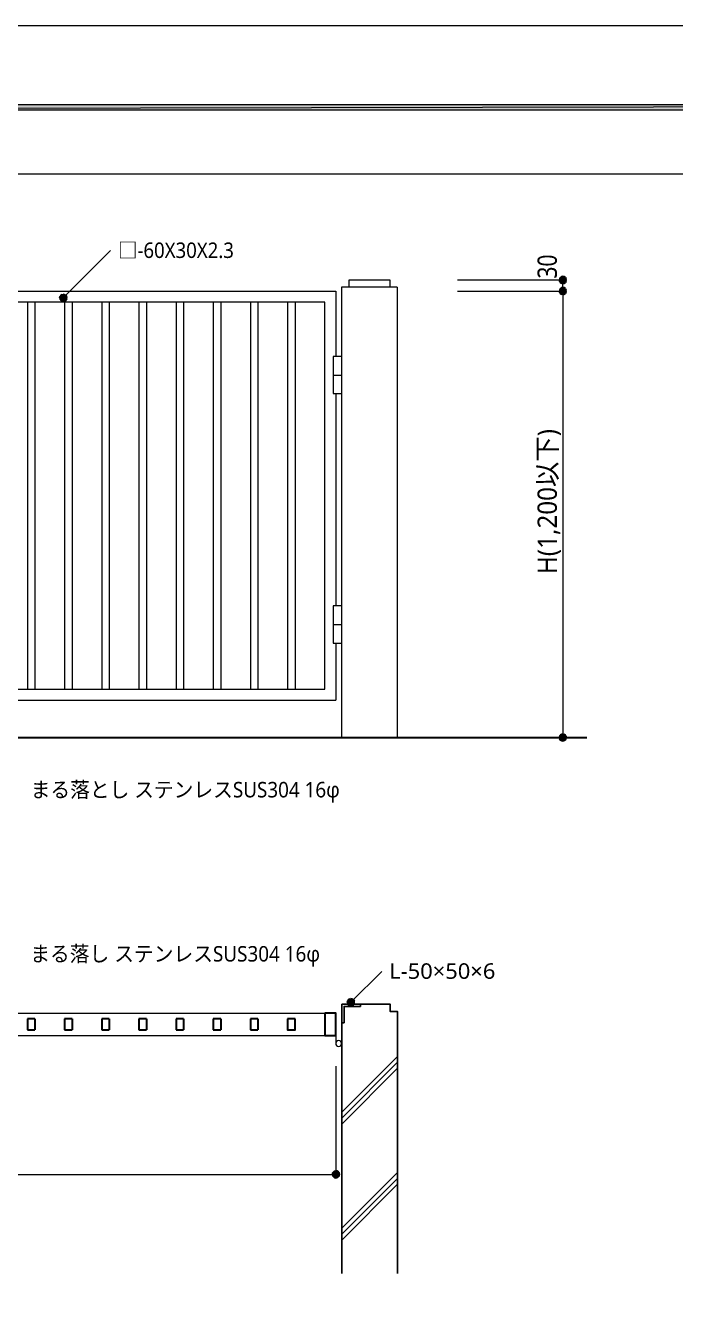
# Model space of a CAD drawing. Header units: millimetres. Extents: x 0 to 420, y 0 to 297.
# Drawn here: x 125.7 to 213.2, y 126.3 to 297 of the extents above; entities that cross this region are included whole.
import ezdxf
from ezdxf.enums import TextEntityAlignment as Align

# ---------------------------------------------------------------- set-up
doc = ezdxf.new("R2010")
doc.units = ezdxf.units.MM
doc.styles.add('kst32b', font='NotoSansJP-Variable.ttf')

msp = doc.modelspace()

# ---------------------------------------------------------------- hatches: boundary and pattern name
h = msp.add_hatch(color=7)
h.paths.add_polyline_path([(394.17, 285.62), (394.17, 286.32), (26.18, 285.62), (394.17, 285.62)])
h.paths.add_polyline_path([(394.17, 286.32), (26.18, 285.62), (26.18, 286.32), (394.17, 286.32)])
h = msp.add_hatch(color=7)
h.paths.add_polyline_path([(197.55, 262.95), (197.51, 262.76), (198.01, 262.76), (197.55, 262.95)])
h.paths.add_polyline_path([(197.51, 262.76), (198.01, 262.76), (197.55, 262.57), (197.51, 262.76)])
h.paths.add_polyline_path([(198.01, 262.76), (197.55, 262.57), (197.65, 262.4), (198.01, 262.76)])
h = msp.add_hatch(color=7)
h.paths.add_polyline_path([(198.01, 263.25), (197.82, 263.23), (198.01, 262.76), (198.01, 263.25)])
h.paths.add_polyline_path([(197.82, 263.23), (198.01, 262.76), (197.65, 263.1), (197.82, 263.23)])
h.paths.add_polyline_path([(198.01, 262.76), (197.65, 263.1), (197.55, 262.95), (198.01, 262.76)])
for points in [[(198.2, 263.23), (198.01, 263.25), (198.01, 262.76), (198.2, 263.23)], [(198.2, 261.73), (198.01, 261.77), (198.01, 261.26), (198.2, 261.73)], [(130.34, 260.16), (130.47, 259.99), (130.81, 260.35), (130.34, 260.16)], [(197.82, 200.81), (198.01, 200.77), (198.01, 201.25), (197.82, 200.81)], [(169.04, 165.48), (169.16, 165.31), (169.5, 165.67), (169.04, 165.48)], [(167.96, 142.35), (168, 142.54), (167.49, 142.54), (167.96, 142.35)]]:
    msp.add_hatch(color=7).paths.add_polyline_path(points)
h = msp.add_hatch(color=7)
h.paths.add_polyline_path([(198.5, 262.76), (198.48, 262.95), (198.01, 262.76), (198.5, 262.76)])
h.paths.add_polyline_path([(198.48, 262.95), (198.01, 262.76), (198.37, 263.1), (198.48, 262.95)])
h.paths.add_polyline_path([(198.01, 262.76), (198.37, 263.1), (198.2, 263.23), (198.01, 262.76)])
h = msp.add_hatch(color=7)
h.paths.add_polyline_path([(197.55, 261.45), (197.51, 261.26), (198.01, 261.26), (197.55, 261.45)])
h.paths.add_polyline_path([(197.51, 261.26), (198.01, 261.26), (197.55, 261.07), (197.51, 261.26)])
h.paths.add_polyline_path([(198.01, 261.26), (197.55, 261.07), (197.65, 260.9), (198.01, 261.26)])
h = msp.add_hatch(color=7)
h.paths.add_polyline_path([(198.01, 261.77), (197.82, 261.73), (198.01, 261.26), (198.01, 261.77)])
h.paths.add_polyline_path([(197.82, 261.73), (198.01, 261.26), (197.65, 261.62), (197.82, 261.73)])
h.paths.add_polyline_path([(198.01, 261.26), (197.65, 261.62), (197.55, 261.45), (198.01, 261.26)])
h = msp.add_hatch(color=7)
h.paths.add_polyline_path([(197.65, 262.4), (197.82, 262.3), (198.01, 262.76), (197.65, 262.4)])
h.paths.add_polyline_path([(197.82, 262.3), (198.01, 262.76), (198.01, 262.25), (197.82, 262.3)])
h.paths.add_polyline_path([(198.01, 262.76), (198.01, 262.25), (198.2, 262.3), (198.01, 262.76)])
h = msp.add_hatch(color=7)
h.paths.add_polyline_path([(197.65, 260.9), (197.82, 260.79), (198.01, 261.26), (197.65, 260.9)])
h.paths.add_polyline_path([(197.82, 260.79), (198.01, 261.26), (198.01, 260.75), (197.82, 260.79)])
h.paths.add_polyline_path([(198.01, 261.26), (198.01, 260.75), (198.2, 260.79), (198.01, 261.26)])
h = msp.add_hatch(color=7)
h.paths.add_polyline_path([(198.2, 262.3), (198.37, 262.4), (198.01, 262.76), (198.2, 262.3)])
h.paths.add_polyline_path([(198.37, 262.4), (198.01, 262.76), (198.48, 262.57), (198.37, 262.4)])
h.paths.add_polyline_path([(198.01, 262.76), (198.48, 262.57), (198.5, 262.76), (198.01, 262.76)])
h = msp.add_hatch(color=7)
h.paths.add_polyline_path([(198.5, 261.26), (198.48, 261.45), (198.01, 261.26), (198.5, 261.26)])
h.paths.add_polyline_path([(198.48, 261.45), (198.01, 261.26), (198.37, 261.62), (198.48, 261.45)])
h.paths.add_polyline_path([(198.01, 261.26), (198.37, 261.62), (198.2, 261.73), (198.01, 261.26)])
h = msp.add_hatch(color=7)
h.paths.add_polyline_path([(198.2, 260.79), (198.37, 260.9), (198.01, 261.26), (198.2, 260.79)])
h.paths.add_polyline_path([(198.37, 260.9), (198.01, 261.26), (198.48, 261.07), (198.37, 260.9)])
h.paths.add_polyline_path([(198.01, 261.26), (198.48, 261.07), (198.5, 261.26), (198.01, 261.26)])
h = msp.add_hatch(color=7)
h.paths.add_polyline_path([(130.47, 260.69), (130.34, 260.54), (130.81, 260.35), (130.47, 260.69)])
h.paths.add_polyline_path([(130.34, 260.54), (130.81, 260.35), (130.32, 260.35), (130.34, 260.54)])
h.paths.add_polyline_path([(130.81, 260.35), (130.32, 260.35), (130.34, 260.16), (130.81, 260.35)])
h = msp.add_hatch(color=7)
h.paths.add_polyline_path([(131, 260.79), (130.81, 260.84), (130.81, 260.35), (131, 260.79)])
h.paths.add_polyline_path([(130.81, 260.84), (130.81, 260.35), (130.62, 260.79), (130.81, 260.84)])
h.paths.add_polyline_path([(130.81, 260.35), (130.62, 260.79), (130.47, 260.69), (130.81, 260.35)])
h = msp.add_hatch(color=7)
h.paths.add_polyline_path([(130.47, 259.99), (130.62, 259.88), (130.81, 260.35), (130.47, 259.99)])
h.paths.add_polyline_path([(130.62, 259.88), (130.81, 260.35), (130.81, 259.84), (130.62, 259.88)])
h.paths.add_polyline_path([(130.81, 260.35), (130.81, 259.84), (131, 259.88), (130.81, 260.35)])
h = msp.add_hatch(color=7)
h.paths.add_polyline_path([(131.32, 260.35), (131.28, 260.54), (130.81, 260.35), (131.32, 260.35)])
h.paths.add_polyline_path([(131.28, 260.54), (130.81, 260.35), (131.17, 260.69), (131.28, 260.54)])
h.paths.add_polyline_path([(130.81, 260.35), (131.17, 260.69), (131, 260.79), (130.81, 260.35)])
h = msp.add_hatch(color=7)
h.paths.add_polyline_path([(131, 259.88), (131.17, 259.99), (130.81, 260.35), (131, 259.88)])
h.paths.add_polyline_path([(131.17, 259.99), (130.81, 260.35), (131.28, 260.16), (131.17, 259.99)])
h.paths.add_polyline_path([(130.81, 260.35), (131.28, 260.16), (131.32, 260.35), (130.81, 260.35)])
h = msp.add_hatch(color=7)
h.paths.add_polyline_path([(197.82, 201.72), (197.65, 201.61), (198.01, 201.25), (197.82, 201.72)])
h.paths.add_polyline_path([(197.65, 201.61), (198.01, 201.25), (197.55, 201.44), (197.65, 201.61)])
h.paths.add_polyline_path([(198.01, 201.25), (197.55, 201.44), (197.51, 201.25), (198.01, 201.25)])
h = msp.add_hatch(color=7)
h.paths.add_polyline_path([(198.37, 201.61), (198.2, 201.72), (198.01, 201.25), (198.37, 201.61)])
h.paths.add_polyline_path([(198.2, 201.72), (198.01, 201.25), (198.01, 201.76), (198.2, 201.72)])
h.paths.add_polyline_path([(198.01, 201.25), (198.01, 201.76), (197.82, 201.72), (198.01, 201.25)])
h = msp.add_hatch(color=7)
h.paths.add_polyline_path([(198.48, 201.06), (198.5, 201.25), (198.01, 201.25), (198.48, 201.06)])
h.paths.add_polyline_path([(198.5, 201.25), (198.01, 201.25), (198.48, 201.44), (198.5, 201.25)])
h.paths.add_polyline_path([(198.01, 201.25), (198.48, 201.44), (198.37, 201.61), (198.01, 201.25)])
h = msp.add_hatch(color=7)
h.paths.add_polyline_path([(197.51, 201.25), (197.55, 201.06), (198.01, 201.25), (197.51, 201.25)])
h.paths.add_polyline_path([(197.55, 201.06), (198.01, 201.25), (197.65, 200.91), (197.55, 201.06)])
h.paths.add_polyline_path([(198.01, 201.25), (197.65, 200.91), (197.82, 200.81), (198.01, 201.25)])
h = msp.add_hatch(color=7)
h.paths.add_polyline_path([(198.01, 200.77), (198.2, 200.81), (198.01, 201.25), (198.01, 200.77)])
h.paths.add_polyline_path([(198.2, 200.81), (198.01, 201.25), (198.37, 200.91), (198.2, 200.81)])
h.paths.add_polyline_path([(198.01, 201.25), (198.37, 200.91), (198.48, 201.06), (198.01, 201.25)])
h = msp.add_hatch(color=7)
h.paths.add_polyline_path([(169.16, 166.03), (169.04, 165.86), (169.5, 165.67), (169.16, 166.03)])
h.paths.add_polyline_path([(169.04, 165.86), (169.5, 165.67), (169.02, 165.67), (169.04, 165.86)])
h.paths.add_polyline_path([(169.5, 165.67), (169.02, 165.67), (169.04, 165.48), (169.5, 165.67)])
h = msp.add_hatch(color=7)
h.paths.add_polyline_path([(169.69, 166.14), (169.5, 166.18), (169.5, 165.67), (169.69, 166.14)])
h.paths.add_polyline_path([(169.5, 166.18), (169.5, 165.67), (169.31, 166.14), (169.5, 166.18)])
h.paths.add_polyline_path([(169.5, 165.67), (169.31, 166.14), (169.16, 166.03), (169.5, 165.67)])
h = msp.add_hatch(color=7)
h.paths.add_polyline_path([(169.16, 165.31), (169.31, 165.21), (169.5, 165.67), (169.16, 165.31)])
h.paths.add_polyline_path([(169.31, 165.21), (169.5, 165.67), (169.5, 165.18), (169.31, 165.21)])
h.paths.add_polyline_path([(169.5, 165.67), (169.5, 165.18), (169.69, 165.21), (169.5, 165.67)])
h = msp.add_hatch(color=7)
h.paths.add_polyline_path([(170.01, 165.67), (169.97, 165.86), (169.5, 165.67), (170.01, 165.67)])
h.paths.add_polyline_path([(169.97, 165.86), (169.5, 165.67), (169.86, 166.03), (169.97, 165.86)])
h.paths.add_polyline_path([(169.5, 165.67), (169.86, 166.03), (169.69, 166.14), (169.5, 165.67)])
h = msp.add_hatch(color=7)
h.paths.add_polyline_path([(169.69, 165.21), (169.86, 165.31), (169.5, 165.67), (169.69, 165.21)])
h.paths.add_polyline_path([(169.86, 165.31), (169.5, 165.67), (169.97, 165.48), (169.86, 165.31)])
h.paths.add_polyline_path([(169.5, 165.67), (169.97, 165.48), (170.01, 165.67), (169.5, 165.67)])
h = msp.add_hatch(color=7)
h.paths.add_polyline_path([(167.15, 142.9), (167.05, 142.73), (167.49, 142.54), (167.15, 142.9)])
h.paths.add_polyline_path([(167.05, 142.73), (167.49, 142.54), (167.01, 142.54), (167.05, 142.73)])
h.paths.add_polyline_path([(167.49, 142.54), (167.01, 142.54), (167.05, 142.35), (167.49, 142.54)])
h = msp.add_hatch(color=7)
h.paths.add_polyline_path([(167.05, 142.35), (167.15, 142.2), (167.49, 142.54), (167.05, 142.35)])
h.paths.add_polyline_path([(167.15, 142.2), (167.49, 142.54), (167.3, 142.09), (167.15, 142.2)])
h.paths.add_polyline_path([(167.49, 142.54), (167.3, 142.09), (167.49, 142.05), (167.49, 142.54)])
h = msp.add_hatch(color=7)
h.paths.add_polyline_path([(167.68, 143), (167.49, 143.04), (167.49, 142.54), (167.68, 143)])
h.paths.add_polyline_path([(167.49, 143.04), (167.49, 142.54), (167.3, 143), (167.49, 143.04)])
h.paths.add_polyline_path([(167.49, 142.54), (167.3, 143), (167.15, 142.9), (167.49, 142.54)])
h = msp.add_hatch(color=7)
h.paths.add_polyline_path([(168, 142.54), (167.96, 142.73), (167.49, 142.54), (168, 142.54)])
h.paths.add_polyline_path([(167.96, 142.73), (167.49, 142.54), (167.85, 142.9), (167.96, 142.73)])
h.paths.add_polyline_path([(167.49, 142.54), (167.85, 142.9), (167.68, 143), (167.49, 142.54)])
h = msp.add_hatch(color=7)
h.paths.add_polyline_path([(167.49, 142.05), (167.68, 142.09), (167.49, 142.54), (167.49, 142.05)])
h.paths.add_polyline_path([(167.68, 142.09), (167.49, 142.54), (167.85, 142.2), (167.68, 142.09)])
h.paths.add_polyline_path([(167.49, 142.54), (167.85, 142.2), (167.96, 142.35), (167.49, 142.54)])

# ---------------------------------------------------------------- linework, layer by layer
at = {"lineweight": 13}
for points in [[(0.19, 0), (0.19, 296.97), (420.16, 296.97), (420.16, 0)], [(168.25, 160.14), (168.22, 160.29), (168.14, 160.41), (168.01, 160.5), (167.86, 160.53), (167.71, 160.5), (167.59, 160.41), (167.5, 160.29), (167.47, 160.14), (167.5, 159.98), (167.59, 159.86), (167.71, 159.78), (167.86, 159.74), (168.01, 159.78), (168.14, 159.86), (168.22, 159.98)]]:
    msp.add_lwpolyline(points, close=True, dxfattribs=at)
at = {"lineweight": 0}
for points in [[(394.17, 285.62), (394.17, 286.32), (26.18, 285.62)], [(394.17, 286.32), (26.18, 285.62), (26.18, 286.32)], [(197.55, 262.95), (197.51, 262.76), (198.01, 262.76)], [(198.01, 262.76), (197.65, 263.1), (197.55, 262.95)], [(197.82, 263.23), (198.01, 262.76), (197.65, 263.1)], [(198.01, 263.25), (197.82, 263.23), (198.01, 262.76)], [(198.2, 263.23), (198.01, 263.25), (198.01, 262.76)], [(198.01, 262.76), (198.37, 263.1), (198.2, 263.23)], [(198.48, 262.95), (198.01, 262.76), (198.37, 263.1)], [(198.5, 262.76), (198.48, 262.95), (198.01, 262.76)], [(197.51, 262.76), (198.01, 262.76), (197.55, 262.57)], [(197.55, 261.45), (197.51, 261.26), (198.01, 261.26)], [(197.51, 261.26), (198.01, 261.26), (197.55, 261.07)], [(198.01, 262.76), (197.55, 262.57), (197.65, 262.4)], [(198.01, 261.26), (197.65, 261.62), (197.55, 261.45)], [(198.01, 261.26), (197.55, 261.07), (197.65, 260.9)], [(197.65, 262.4), (197.82, 262.3), (198.01, 262.76)], [(197.82, 261.73), (198.01, 261.26), (197.65, 261.62)], [(197.65, 260.9), (197.82, 260.79), (198.01, 261.26)], [(197.82, 262.3), (198.01, 262.76), (198.01, 262.25)], [(198.01, 261.77), (197.82, 261.73), (198.01, 261.26)], [(197.82, 260.79), (198.01, 261.26), (198.01, 260.75)], [(198.01, 262.76), (198.01, 262.25), (198.2, 262.3)], [(198.2, 262.3), (198.37, 262.4), (198.01, 262.76)], [(198.37, 262.4), (198.01, 262.76), (198.48, 262.57)], [(198.01, 262.76), (198.48, 262.57), (198.5, 262.76)], [(198.2, 261.73), (198.01, 261.77), (198.01, 261.26)], [(198.01, 261.26), (198.37, 261.62), (198.2, 261.73)], [(198.48, 261.45), (198.01, 261.26), (198.37, 261.62)], [(198.5, 261.26), (198.48, 261.45), (198.01, 261.26)], [(198.01, 261.26), (198.01, 260.75), (198.2, 260.79)], [(198.2, 260.79), (198.37, 260.9), (198.01, 261.26)], [(198.37, 260.9), (198.01, 261.26), (198.48, 261.07)], [(198.01, 261.26), (198.48, 261.07), (198.5, 261.26)], [(130.34, 260.54), (130.81, 260.35), (130.32, 260.35)], [(130.81, 260.35), (130.32, 260.35), (130.34, 260.16)], [(130.47, 260.69), (130.34, 260.54), (130.81, 260.35)], [(130.34, 260.16), (130.47, 259.99), (130.81, 260.35)], [(130.81, 260.35), (130.62, 260.79), (130.47, 260.69)], [(130.47, 259.99), (130.62, 259.88), (130.81, 260.35)], [(130.81, 260.84), (130.81, 260.35), (130.62, 260.79)], [(130.62, 259.88), (130.81, 260.35), (130.81, 259.84)], [(131, 260.79), (130.81, 260.84), (130.81, 260.35)], [(130.81, 260.35), (131.17, 260.69), (131, 260.79)], [(131.28, 260.54), (130.81, 260.35), (131.17, 260.69)], [(131.32, 260.35), (131.28, 260.54), (130.81, 260.35)], [(130.81, 260.35), (130.81, 259.84), (131, 259.88)], [(131, 259.88), (131.17, 259.99), (130.81, 260.35)], [(131.17, 259.99), (130.81, 260.35), (131.28, 260.16)], [(130.81, 260.35), (131.28, 260.16), (131.32, 260.35)], [(197.65, 201.61), (198.01, 201.25), (197.55, 201.44)], [(197.82, 201.72), (197.65, 201.61), (198.01, 201.25)], [(198.01, 201.25), (198.01, 201.76), (197.82, 201.72)], [(198.2, 201.72), (198.01, 201.25), (198.01, 201.76)], [(198.37, 201.61), (198.2, 201.72), (198.01, 201.25)], [(198.01, 201.25), (198.48, 201.44), (198.37, 201.61)], [(198.01, 201.25), (197.55, 201.44), (197.51, 201.25)], [(197.51, 201.25), (197.55, 201.06), (198.01, 201.25)], [(197.55, 201.06), (198.01, 201.25), (197.65, 200.91)], [(198.01, 201.25), (197.65, 200.91), (197.82, 200.81)], [(197.82, 200.81), (198.01, 200.77), (198.01, 201.25)], [(198.5, 201.25), (198.01, 201.25), (198.48, 201.44)], [(198.01, 200.77), (198.2, 200.81), (198.01, 201.25)], [(198.2, 200.81), (198.01, 201.25), (198.37, 200.91)], [(198.01, 201.25), (198.37, 200.91), (198.48, 201.06)], [(198.48, 201.06), (198.5, 201.25), (198.01, 201.25)], [(169.04, 165.86), (169.5, 165.67), (169.02, 165.67)], [(169.5, 165.67), (169.02, 165.67), (169.04, 165.48)], [(169.16, 166.03), (169.04, 165.86), (169.5, 165.67)], [(169.04, 165.48), (169.16, 165.31), (169.5, 165.67)], [(169.5, 165.67), (169.31, 166.14), (169.16, 166.03)], [(169.16, 165.31), (169.31, 165.21), (169.5, 165.67)], [(169.5, 166.18), (169.5, 165.67), (169.31, 166.14)], [(169.31, 165.21), (169.5, 165.67), (169.5, 165.18)], [(169.69, 166.14), (169.5, 166.18), (169.5, 165.67)], [(169.5, 165.67), (169.86, 166.03), (169.69, 166.14)], [(169.97, 165.86), (169.5, 165.67), (169.86, 166.03)], [(170.01, 165.67), (169.97, 165.86), (169.5, 165.67)], [(169.5, 165.67), (169.5, 165.18), (169.69, 165.21)], [(169.69, 165.21), (169.86, 165.31), (169.5, 165.67)], [(169.86, 165.31), (169.5, 165.67), (169.97, 165.48)], [(169.5, 165.67), (169.97, 165.48), (170.01, 165.67)], [(167.05, 142.73), (167.49, 142.54), (167.01, 142.54)], [(167.49, 142.54), (167.01, 142.54), (167.05, 142.35)], [(167.15, 142.9), (167.05, 142.73), (167.49, 142.54)], [(167.05, 142.35), (167.15, 142.2), (167.49, 142.54)], [(167.49, 142.54), (167.3, 143), (167.15, 142.9)], [(167.15, 142.2), (167.49, 142.54), (167.3, 142.09)], [(167.49, 143.04), (167.49, 142.54), (167.3, 143)], [(167.49, 142.54), (167.3, 142.09), (167.49, 142.05)], [(167.68, 143), (167.49, 143.04), (167.49, 142.54)], [(167.49, 142.54), (167.85, 142.9), (167.68, 143)], [(167.96, 142.73), (167.49, 142.54), (167.85, 142.9)], [(168, 142.54), (167.96, 142.73), (167.49, 142.54)], [(167.49, 142.05), (167.68, 142.09), (167.49, 142.54)], [(167.68, 142.09), (167.49, 142.54), (167.85, 142.2)], [(167.49, 142.54), (167.85, 142.2), (167.96, 142.35)], [(167.96, 142.35), (168, 142.54), (167.49, 142.54)]]:
    msp.add_lwpolyline(points, close=True, dxfattribs=at)
at = {"lineweight": 13}
for points in [[(394.17, 276.99), (26.18, 276.99)], [(130.81, 260.35), (137.18, 266.7)], [(110.51, 261.26), (167.49, 261.26)], [(167.49, 261.26), (167.49, 252.48)], [(175.75, 261.77), (168.25, 261.77), (168.25, 201.25)], [(169.25, 261.77), (169.25, 262.76), (174.75, 262.76), (174.75, 261.77)], [(175.75, 261.77), (175.75, 201.25)], [(183.83, 262.76), (198.01, 262.76)], [(183.83, 261.26), (198.01, 261.26)], [(198.01, 261.26), (198.01, 262.76)], [(198.01, 261.26), (198.01, 201.25)], [(166.01, 207.75), (166.01, 259.76), (111.99, 259.76)], [(126.01, 259.76), (126.01, 207.75)], [(127, 259.76), (127, 207.75)], [(131, 259.76), (131, 207.75)], [(132, 259.76), (132, 207.75)], [(136, 259.76), (136, 207.75)], [(136.99, 259.76), (136.99, 207.75)], [(140.99, 259.76), (140.99, 207.75)], [(142.01, 259.76), (142.01, 207.75)], [(146.01, 259.76), (146.01, 207.75)], [(147, 259.76), (147, 207.75)], [(151, 259.76), (151, 207.75)], [(152, 259.76), (152, 207.75)], [(156, 259.76), (156, 207.75)], [(156.99, 259.76), (156.99, 207.75)], [(160.99, 259.76), (160.99, 207.75)], [(162.01, 259.76), (162.01, 207.75)], [(168.25, 252.48), (167.13, 252.48), (167.13, 247.48), (168.25, 247.48)], [(167.13, 249.98), (168.25, 249.98)], [(167.49, 247.48), (167.49, 218.95)], [(168.25, 218.95), (167.13, 218.95), (167.13, 213.95), (168.25, 213.95)], [(167.13, 216.45), (168.25, 216.45)], [(167.49, 213.95), (167.49, 206.27)], [(111.38, 207.75), (166.01, 207.75)], [(111.65, 206.27), (167.49, 206.27)], [(169.5, 165.67), (173.65, 169.82)], [(111.99, 164.21), (166.01, 164.21)], [(116.63, 161.23), (166.01, 161.23)], [(167.49, 161.23), (167.49, 160)], [(167.49, 157.08), (167.49, 142.54)], [(168.3, 150.92), (175.79, 158.41)], [(168.3, 150.11), (175.79, 157.61)], [(168.3, 149.31), (175.79, 156.82)], [(53, 142.54), (167.49, 142.54)], [(168.3, 135.32), (175.79, 142.81)], [(168.3, 134.51), (175.79, 142.01)], [(168.3, 133.71), (175.79, 141.22)]]:
    msp.add_lwpolyline(points, dxfattribs=at)
at = {"lineweight": 30}
for points in [[(38.29, 201.25), (201.25, 201.25)], [(167.49, 161.23), (167.49, 164.21), (166.01, 164.21)], [(166.01, 164.21), (166.01, 161.23)], [(127, 163.47), (126.01, 163.47)], [(126.01, 163.47), (126.01, 161.97)], [(127, 163.47), (127, 161.97)], [(132, 163.47), (131, 163.47)], [(131, 163.47), (131, 161.97)], [(132, 163.47), (132, 161.97)], [(136.99, 163.47), (136, 163.47)], [(136, 163.47), (136, 161.97)], [(136.99, 163.47), (136.99, 161.97)], [(142.01, 163.47), (140.99, 163.47)], [(140.99, 163.47), (140.99, 161.97)], [(142.01, 163.47), (142.01, 161.97)], [(147, 163.47), (146.01, 163.47)], [(146.01, 163.47), (146.01, 161.97)], [(147, 163.47), (147, 161.97)], [(152, 163.47), (151, 163.47)], [(151, 163.47), (151, 161.97)], [(152, 163.47), (152, 161.97)], [(156.99, 163.47), (156, 163.47)], [(156, 163.47), (156, 161.97)], [(156.99, 163.47), (156.99, 161.97)], [(162.01, 163.47), (160.99, 163.47)], [(160.99, 163.47), (160.99, 161.97), (162.01, 161.97), (162.01, 163.47)], [(126.01, 161.97), (127, 161.97)], [(131, 161.97), (132, 161.97)], [(136, 161.97), (136.99, 161.97)], [(140.99, 161.97), (142.01, 161.97)], [(146.01, 161.97), (147, 161.97)], [(151, 161.97), (152, 161.97)], [(156, 161.97), (156.99, 161.97)], [(166.01, 161.23), (167.49, 161.23)]]:
    msp.add_lwpolyline(points, dxfattribs=at)
at = {"lineweight": 25}
for points in [[(175.79, 129.22), (175.79, 164.42), (174.79, 164.42), (174.79, 165.42), (168.3, 165.42), (168.3, 129.22)], [(170.79, 165.42), (170.79, 165.12), (168.59, 165.12), (168.59, 162.92), (168.3, 162.92)]]:
    msp.add_lwpolyline(points, dxfattribs=at)

# ---------------------------------------------------------------- texts
at = {"style": 'kst32b'}
for s, height, p, p2 in [('□-60X30X2.3', 2.0791, (138.18, 265.71), (153.77, 265.71)), ('30', 2.599, (197.21, 262.93), (197.21, 266.18)), ('H(1,200以下)', 2.599, (197.21, 223.22), (197.21, 242.72)), ('まる落とし ステンレスSUS304 16φ', 2.0791, (126.43, 193.21), (168.01, 193.21)), ('まる落し ステンレスSUS304 16φ', 2.0791, (126.37, 171.15), (165.35, 171.15)), ('L-50×50×6', 2.079, (174.65, 168.83), (188.94, 168.83))]:
    msp.add_text(s, height=height, dxfattribs=at).set_placement(p, p2, align=Align.FIT)

doc.saveas('drawing.dxf')
